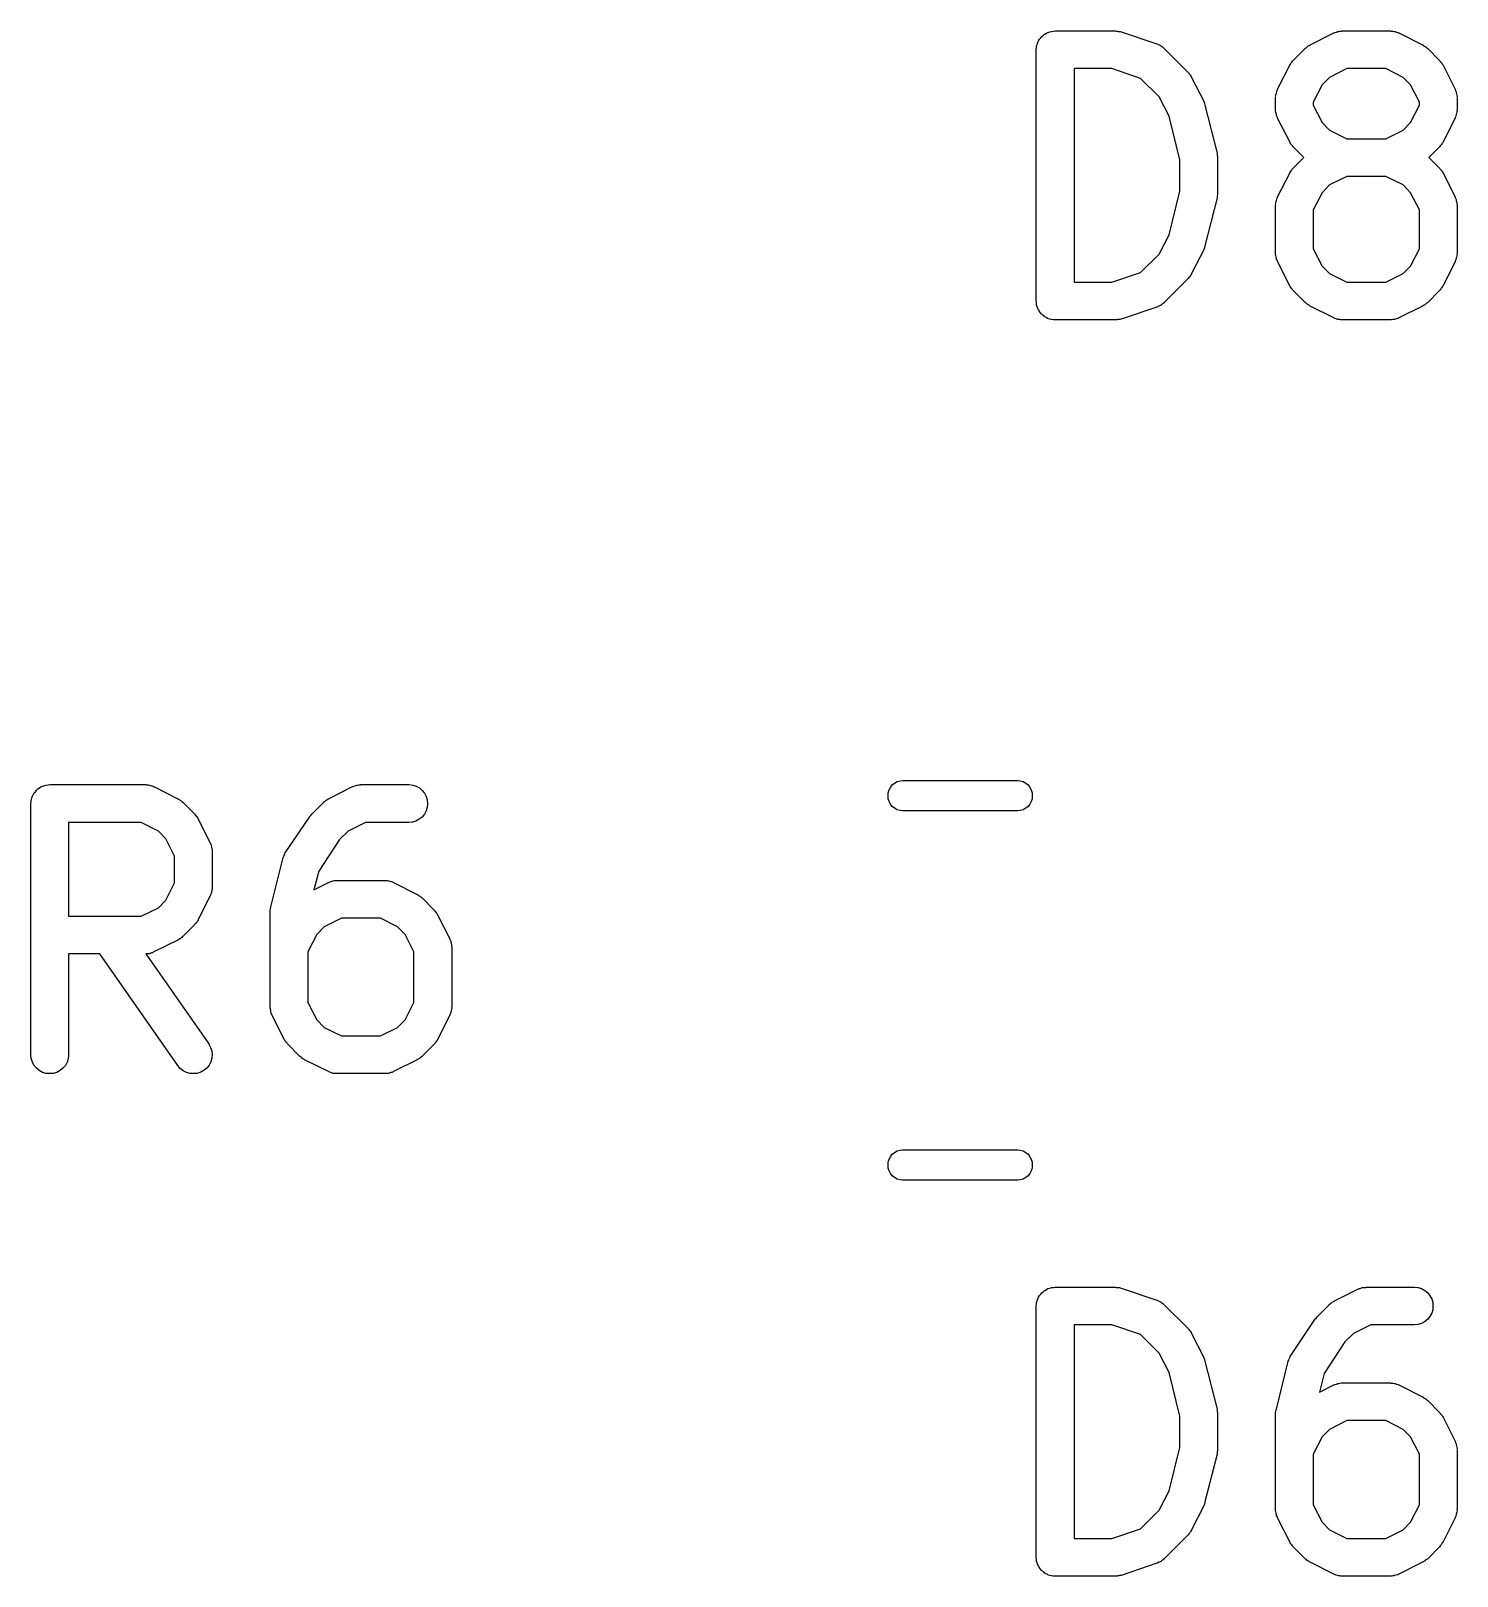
# Model space of a CAD drawing. Extents: x 59.2 to 126.8, y -130.7 to -65.9.
# Drawn here: x 121.09 to 126.77, y -112.28 to -106.13 of the extents above; entities that cross this region are included whole.
import ezdxf

# ---------------------------------------------------------------- set-up
doc = ezdxf.new("R2010")
doc.units = 0
doc.layers.add('BLACK', color=7, linetype='CONTINUOUS')

msp = doc.modelspace()

# ---------------------------------------------------------------- linework, layer by layer
at = {"layer": 'BLACK', "linetype": 'CONTINUOUS'}
for p, q in [((125.121, -106.15), (125.126, -106.146)), ((125.126, -106.146), (125.127, -106.146)), ((125.127, -106.146), (125.133, -106.142)), ((125.127, -106.146), (125.127, -106.146)), ((125.133, -106.142), (125.139, -106.139)), ((125.139, -106.139), (125.14, -106.139)), ((125.14, -106.139), (125.147, -106.137)), ((125.14, -106.139), (125.14, -106.139)), ((125.147, -106.137), (125.153, -106.135)), ((125.153, -106.135), (125.154, -106.135)), ((125.154, -106.135), (125.161, -106.134)), ((125.154, -106.135), (125.154, -106.135)), ((125.161, -106.134), (125.168, -106.133)), ((125.168, -106.133), (125.406, -106.133)), ((125.406, -106.133), (125.407, -106.133)), ((125.407, -106.133), (125.411, -106.134)), ((125.411, -106.134), (125.415, -106.134)), ((125.415, -106.134), (125.418, -106.135)), ((125.418, -106.135), (125.422, -106.135)), ((125.422, -106.135), (125.426, -106.136)), ((125.426, -106.136), (125.43, -106.137)), ((125.43, -106.137), (125.573, -106.185)), ((126.182, -106.189), (126.277, -106.141)), ((126.277, -106.141), (126.278, -106.141)), ((126.278, -106.141), (126.28, -106.14)), ((126.28, -106.14), (126.282, -106.139)), ((126.282, -106.139), (126.287, -106.138)), ((126.287, -106.138), (126.292, -106.136)), ((126.292, -106.136), (126.294, -106.135)), ((126.294, -106.135), (126.296, -106.135)), ((126.296, -106.135), (126.301, -106.134)), ((126.301, -106.134), (126.306, -106.134)), ((126.306, -106.134), (126.309, -106.134)), ((126.309, -106.134), (126.311, -106.133)), ((126.311, -106.133), (126.501, -106.133)), ((126.501, -106.133), (126.502, -106.133)), ((126.502, -106.133), (126.504, -106.134)), ((126.504, -106.134), (126.507, -106.134)), ((126.507, -106.134), (126.512, -106.134)), ((126.512, -106.134), (126.517, -106.135)), ((126.517, -106.135), (126.519, -106.136)), ((126.519, -106.136), (126.521, -106.136)), ((126.521, -106.136), (126.526, -106.138)), ((126.526, -106.138), (126.531, -106.139)), ((126.531, -106.139), (126.533, -106.141)), ((126.533, -106.141), (126.535, -106.141)), ((126.535, -106.141), (126.63, -106.189)), ((125.093, -106.207), (125.094, -106.2)), ((125.093, -106.208), (125.093, -106.207)), ((125.093, -107.208), (125.093, -106.208)), ((125.093, -106.208), (125.093, -106.208)), ((125.093, -106.208), (125.093, -106.208)), ((125.093, -106.208), (125.093, -106.208)), ((125.094, -106.2), (125.094, -106.193)), ((125.094, -106.193), (125.095, -106.193)), ((125.095, -106.193), (125.097, -106.186)), ((125.095, -106.193), (125.095, -106.193)), ((125.097, -106.186), (125.099, -106.179)), ((125.099, -106.179), (125.102, -106.173)), ((125.099, -106.179), (125.099, -106.179)), ((125.099, -106.179), (125.099, -106.179)), ((125.102, -106.173), (125.106, -106.166)), ((125.106, -106.166), (125.111, -106.161)), ((125.106, -106.166), (125.106, -106.166)), ((125.106, -106.166), (125.106, -106.166)), ((125.111, -106.161), (125.115, -106.155)), ((125.115, -106.155), (125.121, -106.15)), ((125.115, -106.155), (125.115, -106.155)), ((125.115, -106.155), (125.115, -106.155)), ((125.573, -106.185), (125.574, -106.185)), ((125.574, -106.185), (125.576, -106.186)), ((125.576, -106.186), (125.578, -106.187)), ((125.578, -106.187), (125.582, -106.189)), ((125.582, -106.189), (125.587, -106.191)), ((125.587, -106.191), (125.589, -106.193)), ((125.589, -106.193), (125.591, -106.194)), ((125.591, -106.194), (125.595, -106.197)), ((125.595, -106.197), (125.599, -106.2)), ((125.599, -106.2), (125.6, -106.202)), ((125.6, -106.202), (125.602, -106.203)), ((125.602, -106.203), (125.697, -106.298)), ((126.115, -106.251), (126.162, -106.203)), ((126.162, -106.203), (126.163, -106.202)), ((126.163, -106.202), (126.167, -106.2)), ((126.167, -106.2), (126.17, -106.197)), ((126.17, -106.197), (126.172, -106.195)), ((126.172, -106.195), (126.175, -106.193)), ((126.175, -106.193), (126.178, -106.191)), ((126.178, -106.191), (126.182, -106.189)), ((126.63, -106.189), (126.631, -106.189)), ((126.631, -106.189), (126.634, -106.192)), ((126.634, -106.192), (126.638, -106.194)), ((126.638, -106.194), (126.641, -106.196)), ((126.641, -106.196), (126.643, -106.197)), ((126.643, -106.197), (126.646, -106.2)), ((126.646, -106.2), (126.65, -106.203)), ((126.65, -106.203), (126.697, -106.251)), ((126.053, -106.365), (126.101, -106.27)), ((126.101, -106.269), (126.104, -106.266)), ((126.101, -106.27), (126.101, -106.269)), ((126.104, -106.266), (126.106, -106.262)), ((126.106, -106.262), (126.108, -106.259)), ((126.108, -106.259), (126.109, -106.257)), ((126.109, -106.257), (126.112, -106.254)), ((126.112, -106.254), (126.115, -106.251)), ((126.697, -106.251), (126.698, -106.251)), ((126.698, -106.251), (126.7, -106.255)), ((126.7, -106.255), (126.703, -106.258)), ((126.703, -106.258), (126.705, -106.26)), ((126.705, -106.26), (126.707, -106.263)), ((126.707, -106.263), (126.709, -106.267)), ((126.709, -106.267), (126.711, -106.27)), ((126.711, -106.27), (126.759, -106.365)), ((125.243, -106.283), (125.243, -107.133)), ((125.394, -106.283), (125.243, -106.283)), ((125.508, -106.322), (125.394, -106.283)), ((125.582, -106.396), (125.508, -106.322)), ((125.697, -106.298), (125.698, -106.299)), ((125.698, -106.299), (125.7, -106.302)), ((125.7, -106.302), (125.703, -106.305)), ((125.703, -106.305), (125.705, -106.308)), ((125.705, -106.308), (125.707, -106.31)), ((125.707, -106.31), (125.709, -106.314)), ((125.709, -106.314), (125.711, -106.318)), ((125.711, -106.318), (125.759, -106.413)), ((126.26, -106.318), (126.23, -106.348)), ((126.328, -106.283), (126.26, -106.318)), ((126.484, -106.283), (126.328, -106.283)), ((126.552, -106.318), (126.484, -106.283)), ((126.582, -106.348), (126.552, -106.318)), ((126.045, -106.393), (126.046, -106.388)), ((126.046, -106.396), (126.045, -106.393)), ((126.046, -106.388), (126.047, -106.383)), ((126.047, -106.383), (126.048, -106.381)), ((126.048, -106.379), (126.05, -106.374)), ((126.048, -106.381), (126.048, -106.379)), ((126.05, -106.374), (126.051, -106.369)), ((126.051, -106.369), (126.052, -106.367)), ((126.052, -106.367), (126.053, -106.365)), ((126.23, -106.348), (126.195, -106.417)), ((126.617, -106.417), (126.582, -106.348)), ((126.759, -106.365), (126.759, -106.366)), ((126.759, -106.366), (126.76, -106.368)), ((126.76, -106.368), (126.761, -106.37)), ((126.761, -106.37), (126.763, -106.375)), ((126.763, -106.375), (126.764, -106.38)), ((126.764, -106.38), (126.765, -106.382)), ((126.765, -106.382), (126.765, -106.384)), ((126.765, -106.384), (126.766, -106.389)), ((126.766, -106.389), (126.767, -106.394)), ((126.767, -106.394), (126.766, -106.397)), ((125.621, -106.473), (125.582, -106.396)), ((125.759, -106.413), (125.759, -106.414)), ((125.759, -106.414), (125.759, -106.414)), ((125.759, -106.414), (125.76, -106.414)), ((125.76, -106.414), (125.762, -106.421)), ((125.762, -106.421), (125.764, -106.428)), ((125.764, -106.428), (125.764, -106.428)), ((125.764, -106.428), (125.764, -106.428)), ((125.764, -106.428), (125.812, -106.619)), ((126.045, -106.398), (126.046, -106.396)), ((126.045, -106.399), (126.045, -106.398)), ((126.045, -106.446), (126.045, -106.399)), ((126.045, -106.449), (126.045, -106.446)), ((126.045, -106.451), (126.045, -106.449)), ((126.046, -106.456), (126.045, -106.451)), ((126.047, -106.461), (126.046, -106.456)), ((126.195, -106.417), (126.195, -106.429)), ((126.195, -106.429), (126.23, -106.497)), ((126.582, -106.497), (126.617, -106.429)), ((126.617, -106.429), (126.617, -106.417)), ((126.766, -106.397), (126.767, -106.399)), ((126.767, -106.448), (126.766, -106.45)), ((126.766, -106.45), (126.767, -106.452)), ((126.767, -106.452), (126.766, -106.457)), ((126.767, -106.399), (126.767, -106.446)), ((126.767, -106.446), (126.767, -106.448)), ((125.664, -106.646), (125.621, -106.473)), ((126.047, -106.463), (126.047, -106.461)), ((126.048, -106.465), (126.047, -106.463)), ((126.049, -106.47), (126.048, -106.465)), ((126.051, -106.475), (126.049, -106.47)), ((126.052, -106.477), (126.051, -106.475)), ((126.053, -106.479), (126.052, -106.477)), ((126.053, -106.48), (126.053, -106.479)), ((126.101, -106.575), (126.053, -106.48)), ((126.23, -106.497), (126.26, -106.528)), ((126.552, -106.528), (126.582, -106.497)), ((126.759, -106.48), (126.711, -106.575)), ((126.76, -106.478), (126.759, -106.48)), ((126.761, -106.476), (126.76, -106.478)), ((126.762, -106.471), (126.761, -106.476)), ((126.764, -106.466), (126.762, -106.471)), ((126.765, -106.462), (126.764, -106.464)), ((126.764, -106.464), (126.764, -106.466)), ((126.766, -106.457), (126.765, -106.462)), ((126.103, -106.579), (126.101, -106.575)), ((126.105, -106.583), (126.103, -106.579)), ((126.26, -106.528), (126.328, -106.562)), ((126.328, -106.562), (126.484, -106.562)), ((126.484, -106.562), (126.552, -106.528)), ((126.711, -106.576), (126.708, -106.58)), ((126.711, -106.575), (126.711, -106.576)), ((125.812, -106.619), (125.812, -106.62)), ((125.812, -106.62), (125.813, -106.621)), ((125.813, -106.621), (125.813, -106.622)), ((125.813, -106.622), (125.813, -106.628)), ((125.813, -106.628), (125.814, -106.634)), ((125.814, -106.634), (125.814, -106.636)), ((125.814, -106.636), (125.814, -106.637)), ((125.814, -106.637), (125.814, -106.78)), ((126.107, -106.585), (126.105, -106.583)), ((126.109, -106.588), (126.107, -106.585)), ((126.112, -106.591), (126.109, -106.588)), ((126.114, -106.594), (126.112, -106.591)), ((126.115, -106.595), (126.114, -106.594)), ((126.157, -106.637), (126.115, -106.595)), ((126.115, -106.679), (126.157, -106.637)), ((126.697, -106.595), (126.655, -106.637)), ((126.655, -106.637), (126.697, -106.679)), ((126.7, -106.591), (126.697, -106.595)), ((126.703, -106.588), (126.7, -106.591)), ((126.704, -106.586), (126.703, -106.588)), ((126.706, -106.583), (126.704, -106.586)), ((126.708, -106.58), (126.706, -106.583)), ((125.664, -106.771), (125.664, -106.646)), ((126.053, -106.794), (126.101, -106.699)), ((126.101, -106.698), (126.104, -106.694)), ((126.101, -106.699), (126.101, -106.698)), ((126.104, -106.694), (126.106, -106.69)), ((126.106, -106.69), (126.108, -106.688)), ((126.108, -106.688), (126.109, -106.685)), ((126.109, -106.685), (126.112, -106.682)), ((126.112, -106.682), (126.115, -106.679)), ((126.697, -106.679), (126.698, -106.68)), ((126.698, -106.68), (126.7, -106.683)), ((126.7, -106.683), (126.703, -106.686)), ((126.703, -106.686), (126.705, -106.689)), ((126.705, -106.689), (126.707, -106.691)), ((126.707, -106.691), (126.709, -106.695)), ((126.709, -106.695), (126.711, -106.699)), ((126.711, -106.699), (126.759, -106.794)), ((126.26, -106.746), (126.23, -106.777)), ((126.328, -106.712), (126.26, -106.746)), ((126.484, -106.712), (126.328, -106.712)), ((126.552, -106.746), (126.484, -106.712)), ((126.582, -106.777), (126.552, -106.746)), ((125.621, -106.944), (125.664, -106.771)), ((125.812, -106.798), (125.764, -106.988)), ((125.813, -106.795), (125.812, -106.797)), ((125.812, -106.797), (125.812, -106.798)), ((125.814, -106.784), (125.813, -106.789)), ((125.813, -106.789), (125.813, -106.795)), ((125.814, -106.78), (125.814, -106.781)), ((125.814, -106.781), (125.814, -106.782)), ((125.814, -106.782), (125.814, -106.784)), ((126.045, -106.822), (126.046, -106.817)), ((126.046, -106.824), (126.045, -106.822)), ((126.045, -106.826), (126.046, -106.824)), ((126.046, -106.817), (126.047, -106.812)), ((126.047, -106.812), (126.048, -106.81)), ((126.048, -106.808), (126.05, -106.803)), ((126.048, -106.81), (126.048, -106.808)), ((126.05, -106.803), (126.051, -106.798)), ((126.051, -106.798), (126.052, -106.796)), ((126.052, -106.796), (126.053, -106.794)), ((126.23, -106.777), (126.195, -106.845)), ((126.617, -106.845), (126.582, -106.777)), ((126.759, -106.794), (126.759, -106.795)), ((126.759, -106.795), (126.76, -106.797)), ((126.76, -106.797), (126.761, -106.799)), ((126.761, -106.799), (126.763, -106.804)), ((126.763, -106.804), (126.764, -106.809)), ((126.764, -106.809), (126.765, -106.811)), ((126.765, -106.811), (126.765, -106.813)), ((126.765, -106.813), (126.766, -106.818)), ((126.766, -106.818), (126.767, -106.823)), ((126.767, -106.823), (126.766, -106.825)), ((126.766, -106.825), (126.767, -106.827)), ((126.045, -106.827), (126.045, -106.826)), ((126.045, -107.018), (126.045, -106.827)), ((126.195, -106.845), (126.195, -107)), ((126.617, -107), (126.617, -106.845)), ((126.767, -106.827), (126.767, -107.018)), ((125.582, -107.021), (125.621, -106.944)), ((125.759, -107.004), (125.711, -107.099)), ((125.762, -106.997), (125.759, -107.003)), ((125.759, -107.003), (125.759, -107.004)), ((125.759, -107.004), (125.759, -107.004)), ((125.764, -106.99), (125.762, -106.997)), ((125.764, -106.988), (125.764, -106.989)), ((125.764, -106.989), (125.764, -106.99)), ((125.764, -106.99), (125.764, -106.99)), ((126.195, -107), (126.23, -107.069)), ((126.582, -107.069), (126.617, -107)), ((125.508, -107.095), (125.582, -107.021)), ((126.045, -107.02), (126.045, -107.018)), ((126.045, -107.022), (126.045, -107.02)), ((126.046, -107.027), (126.045, -107.022)), ((126.047, -107.032), (126.046, -107.027)), ((126.047, -107.035), (126.047, -107.032)), ((126.048, -107.037), (126.047, -107.035)), ((126.049, -107.042), (126.048, -107.037)), ((126.051, -107.046), (126.049, -107.042)), ((126.052, -107.048), (126.051, -107.046)), ((126.053, -107.051), (126.052, -107.048)), ((126.101, -107.147), (126.053, -107.051)), ((126.053, -107.051), (126.053, -107.051)), ((126.23, -107.069), (126.26, -107.099)), ((126.552, -107.099), (126.582, -107.069)), ((126.759, -107.051), (126.711, -107.147)), ((126.76, -107.049), (126.759, -107.051)), ((126.761, -107.047), (126.76, -107.049)), ((126.762, -107.043), (126.761, -107.047)), ((126.764, -107.038), (126.762, -107.043)), ((126.765, -107.033), (126.764, -107.036)), ((126.764, -107.036), (126.764, -107.038)), ((126.766, -107.028), (126.765, -107.033)), ((126.767, -107.019), (126.766, -107.021)), ((126.766, -107.021), (126.767, -107.023)), ((126.767, -107.023), (126.766, -107.028)), ((126.767, -107.018), (126.767, -107.019)), ((125.243, -107.133), (125.394, -107.133)), ((125.394, -107.133), (125.508, -107.095)), ((125.697, -107.119), (125.602, -107.214)), ((125.7, -107.115), (125.697, -107.119)), ((125.703, -107.112), (125.7, -107.115)), ((125.704, -107.11), (125.703, -107.112)), ((125.706, -107.107), (125.704, -107.11)), ((125.708, -107.104), (125.706, -107.107)), ((125.711, -107.1), (125.708, -107.104)), ((125.711, -107.099), (125.711, -107.1)), ((126.26, -107.099), (126.328, -107.133)), ((126.328, -107.133), (126.484, -107.133)), ((126.484, -107.133), (126.552, -107.099)), ((126.103, -107.15), (126.101, -107.147)), ((126.105, -107.154), (126.103, -107.15)), ((126.107, -107.156), (126.105, -107.154)), ((126.109, -107.159), (126.107, -107.156)), ((126.112, -107.162), (126.109, -107.159)), ((126.114, -107.165), (126.112, -107.162)), ((126.115, -107.166), (126.114, -107.165)), ((126.162, -107.214), (126.115, -107.166)), ((126.697, -107.166), (126.65, -107.214)), ((126.7, -107.163), (126.697, -107.166)), ((126.703, -107.16), (126.7, -107.163)), ((126.704, -107.157), (126.703, -107.16)), ((126.706, -107.155), (126.704, -107.157)), ((126.708, -107.151), (126.706, -107.155)), ((126.711, -107.148), (126.708, -107.151)), ((126.711, -107.147), (126.711, -107.148)), ((125.094, -107.215), (125.093, -107.208)), ((125.094, -107.222), (125.094, -107.215)), ((125.094, -107.223), (125.094, -107.222)), ((125.096, -107.23), (125.094, -107.223)), ((125.094, -107.223), (125.094, -107.223)), ((125.098, -107.236), (125.096, -107.23)), ((125.098, -107.237), (125.098, -107.236)), ((125.099, -107.237), (125.098, -107.237)), ((125.102, -107.243), (125.099, -107.237)), ((125.105, -107.249), (125.102, -107.243)), ((125.105, -107.25), (125.105, -107.249)), ((125.11, -107.255), (125.105, -107.25)), ((125.105, -107.25), (125.105, -107.25)), ((125.114, -107.261), (125.11, -107.255)), ((125.573, -107.232), (125.43, -107.28)), ((125.575, -107.231), (125.573, -107.232)), ((125.577, -107.23), (125.575, -107.231)), ((125.581, -107.228), (125.577, -107.23)), ((125.586, -107.226), (125.581, -107.228)), ((125.588, -107.225), (125.586, -107.226)), ((125.59, -107.224), (125.588, -107.225)), ((125.594, -107.22), (125.59, -107.224)), ((125.598, -107.218), (125.594, -107.22)), ((125.599, -107.216), (125.598, -107.218)), ((125.601, -107.215), (125.599, -107.216)), ((125.602, -107.214), (125.601, -107.215)), ((126.166, -107.216), (126.162, -107.214)), ((126.169, -107.219), (126.166, -107.216)), ((126.171, -107.221), (126.169, -107.219)), ((126.174, -107.223), (126.171, -107.221)), ((126.178, -107.225), (126.174, -107.223)), ((126.181, -107.227), (126.178, -107.225)), ((126.182, -107.228), (126.181, -107.227)), ((126.277, -107.275), (126.182, -107.228)), ((126.63, -107.228), (126.535, -107.275)), ((126.634, -107.226), (126.63, -107.228)), ((126.637, -107.224), (126.634, -107.226)), ((126.64, -107.222), (126.637, -107.224)), ((126.642, -107.22), (126.64, -107.222)), ((126.645, -107.217), (126.642, -107.22)), ((126.649, -107.215), (126.645, -107.217)), ((126.65, -107.214), (126.649, -107.215)), ((125.115, -107.261), (125.114, -107.261)), ((125.12, -107.266), (125.115, -107.261)), ((125.115, -107.261), (125.115, -107.261)), ((125.126, -107.27), (125.12, -107.266)), ((125.126, -107.271), (125.126, -107.27)), ((125.126, -107.27), (125.126, -107.27)), ((125.132, -107.274), (125.126, -107.271)), ((125.138, -107.277), (125.132, -107.274)), ((125.139, -107.277), (125.138, -107.277)), ((125.139, -107.278), (125.139, -107.277)), ((125.146, -107.28), (125.139, -107.278)), ((125.152, -107.282), (125.146, -107.28)), ((125.153, -107.282), (125.152, -107.282)), ((125.16, -107.283), (125.153, -107.282)), ((125.153, -107.282), (125.153, -107.282)), ((125.167, -107.283), (125.16, -107.283)), ((125.168, -107.283), (125.167, -107.283)), ((125.167, -107.283), (125.167, -107.283)), ((125.167, -107.283), (125.167, -107.283)), ((125.167, -107.283), (125.167, -107.283)), ((125.406, -107.283), (125.168, -107.283)), ((125.41, -107.283), (125.406, -107.283)), ((125.414, -107.283), (125.41, -107.283)), ((125.417, -107.282), (125.414, -107.283)), ((125.421, -107.282), (125.417, -107.282)), ((125.425, -107.281), (125.421, -107.282)), ((125.429, -107.28), (125.425, -107.281)), ((125.43, -107.28), (125.429, -107.28)), ((126.279, -107.276), (126.277, -107.275)), ((126.281, -107.277), (126.279, -107.276)), ((126.286, -107.279), (126.281, -107.277)), ((126.291, -107.281), (126.286, -107.279)), ((126.293, -107.281), (126.291, -107.281)), ((126.295, -107.282), (126.293, -107.281)), ((126.3, -107.282), (126.295, -107.282)), ((126.305, -107.283), (126.3, -107.282)), ((126.308, -107.283), (126.305, -107.283)), ((126.31, -107.283), (126.308, -107.283)), ((126.311, -107.283), (126.31, -107.283)), ((126.501, -107.283), (126.311, -107.283)), ((126.503, -107.283), (126.501, -107.283)), ((126.506, -107.283), (126.503, -107.283)), ((126.511, -107.282), (126.506, -107.283)), ((126.516, -107.282), (126.511, -107.282)), ((126.518, -107.281), (126.516, -107.282)), ((126.52, -107.281), (126.518, -107.281)), ((126.525, -107.279), (126.52, -107.281)), ((126.53, -107.278), (126.525, -107.279)), ((126.532, -107.277), (126.53, -107.278)), ((126.534, -107.276), (126.532, -107.277)), ((126.535, -107.275), (126.534, -107.276)), ((121.106, -109.166), (121.111, -109.161)), ((121.111, -109.161), (121.115, -109.155)), ((121.115, -109.155), (121.121, -109.15)), ((121.115, -109.155), (121.115, -109.155)), ((121.115, -109.155), (121.115, -109.155)), ((121.121, -109.15), (121.126, -109.146)), ((121.126, -109.146), (121.127, -109.146)), ((121.127, -109.146), (121.133, -109.142)), ((121.127, -109.146), (121.127, -109.146)), ((121.133, -109.142), (121.139, -109.139)), ((121.139, -109.139), (121.14, -109.139)), ((121.14, -109.139), (121.147, -109.137)), ((121.14, -109.139), (121.14, -109.139)), ((121.147, -109.137), (121.153, -109.135)), ((121.153, -109.135), (121.154, -109.135)), ((121.154, -109.135), (121.161, -109.134)), ((121.154, -109.135), (121.154, -109.135)), ((121.161, -109.134), (121.168, -109.133)), ((121.168, -109.133), (121.549, -109.133)), ((121.549, -109.133), (121.55, -109.133)), ((121.55, -109.133), (121.552, -109.134)), ((121.552, -109.134), (121.554, -109.134)), ((121.554, -109.134), (121.559, -109.134)), ((121.559, -109.134), (121.564, -109.135)), ((121.564, -109.135), (121.567, -109.136)), ((121.567, -109.136), (121.569, -109.136)), ((121.569, -109.136), (121.574, -109.138)), ((121.574, -109.138), (121.578, -109.139)), ((121.578, -109.139), (121.58, -109.141)), ((121.58, -109.141), (121.582, -109.141)), ((121.582, -109.141), (121.678, -109.189)), ((122.277, -109.189), (122.372, -109.141)), ((122.372, -109.141), (122.373, -109.141)), ((122.373, -109.141), (122.375, -109.14)), ((122.375, -109.14), (122.377, -109.139)), ((122.377, -109.139), (122.382, -109.138)), ((122.382, -109.138), (122.387, -109.136)), ((122.387, -109.136), (122.389, -109.135)), ((122.389, -109.135), (122.391, -109.135)), ((122.391, -109.135), (122.397, -109.134)), ((122.397, -109.134), (122.402, -109.134)), ((122.402, -109.134), (122.404, -109.134)), ((122.404, -109.134), (122.406, -109.133)), ((122.406, -109.133), (122.596, -109.133)), ((122.596, -109.133), (122.598, -109.133)), ((122.598, -109.133), (122.612, -109.135)), ((122.612, -109.135), (122.626, -109.139)), ((122.626, -109.139), (122.639, -109.146)), ((122.639, -109.146), (122.65, -109.156)), ((122.65, -109.156), (122.659, -109.167)), ((124.504, -109.165), (124.507, -109.154)), ((124.507, -109.154), (124.513, -109.144)), ((124.513, -109.144), (124.52, -109.134)), ((124.52, -109.134), (124.529, -109.127)), ((124.529, -109.127), (124.54, -109.121)), ((124.54, -109.121), (124.551, -109.118)), ((124.551, -109.118), (124.56, -109.117)), ((124.56, -109.117), (125.02, -109.117)), ((125.02, -109.117), (125.029, -109.118)), ((125.029, -109.118), (125.04, -109.121)), ((125.04, -109.121), (125.051, -109.127)), ((125.051, -109.127), (125.06, -109.134)), ((125.06, -109.134), (125.067, -109.144)), ((125.067, -109.144), (125.073, -109.154)), ((125.073, -109.154), (125.076, -109.165)), ((121.093, -109.207), (121.094, -109.2)), ((121.093, -109.208), (121.093, -109.207)), ((121.093, -110.208), (121.093, -109.208)), ((121.093, -109.208), (121.093, -109.208)), ((121.093, -109.208), (121.093, -109.208)), ((121.093, -109.208), (121.093, -109.208)), ((121.094, -109.2), (121.094, -109.193)), ((121.094, -109.193), (121.095, -109.193)), ((121.095, -109.193), (121.097, -109.186)), ((121.095, -109.193), (121.095, -109.193)), ((121.097, -109.186), (121.099, -109.179)), ((121.099, -109.179), (121.102, -109.173)), ((121.099, -109.179), (121.099, -109.179)), ((121.099, -109.179), (121.099, -109.179)), ((121.102, -109.173), (121.106, -109.166)), ((121.106, -109.166), (121.106, -109.166)), ((121.106, -109.166), (121.106, -109.166)), ((121.678, -109.189), (121.679, -109.189)), ((121.679, -109.189), (121.682, -109.192)), ((121.682, -109.192), (121.686, -109.194)), ((121.686, -109.194), (121.688, -109.196)), ((121.688, -109.196), (121.691, -109.197)), ((121.691, -109.197), (121.694, -109.2)), ((121.694, -109.2), (121.697, -109.203)), ((121.697, -109.203), (121.745, -109.251)), ((122.21, -109.251), (122.258, -109.203)), ((122.258, -109.202), (122.262, -109.2)), ((122.258, -109.203), (122.258, -109.202)), ((122.262, -109.2), (122.265, -109.197)), ((122.265, -109.197), (122.267, -109.195)), ((122.267, -109.195), (122.27, -109.193)), ((122.27, -109.193), (122.274, -109.191)), ((122.274, -109.191), (122.277, -109.189)), ((122.659, -109.167), (122.666, -109.18)), ((122.666, -109.18), (122.67, -109.194)), ((122.67, -109.223), (122.666, -109.237)), ((122.67, -109.194), (122.671, -109.209)), ((122.671, -109.209), (122.67, -109.223)), ((124.503, -109.177), (124.504, -109.165)), ((124.504, -109.189), (124.503, -109.177)), ((124.507, -109.2), (124.504, -109.189)), ((124.513, -109.21), (124.507, -109.2)), ((124.52, -109.22), (124.513, -109.21)), ((124.529, -109.227), (124.52, -109.22)), ((125.06, -109.22), (125.051, -109.227)), ((125.067, -109.21), (125.06, -109.22)), ((125.073, -109.2), (125.067, -109.21)), ((125.076, -109.189), (125.073, -109.2)), ((125.076, -109.165), (125.077, -109.177)), ((125.077, -109.177), (125.076, -109.189)), ((121.243, -109.283), (121.243, -109.657)), ((121.531, -109.283), (121.243, -109.283)), ((121.6, -109.318), (121.531, -109.283)), ((121.745, -109.251), (121.745, -109.251)), ((121.745, -109.251), (121.748, -109.255)), ((121.748, -109.255), (121.751, -109.258)), ((121.751, -109.258), (121.753, -109.26)), ((121.753, -109.26), (121.755, -109.263)), ((121.755, -109.263), (121.757, -109.267)), ((121.757, -109.267), (121.759, -109.27)), ((121.759, -109.27), (121.806, -109.365)), ((122.105, -109.405), (122.201, -109.262)), ((122.201, -109.261), (122.206, -109.256)), ((122.201, -109.262), (122.201, -109.261)), ((122.201, -109.262), (122.201, -109.262)), ((122.201, -109.262), (122.201, -109.262)), ((122.201, -109.262), (122.201, -109.262)), ((122.206, -109.256), (122.21, -109.251)), ((122.424, -109.283), (122.355, -109.318)), ((122.596, -109.283), (122.424, -109.283)), ((122.611, -109.282), (122.596, -109.283)), ((122.625, -109.278), (122.611, -109.282)), ((122.638, -109.271), (122.625, -109.278)), ((122.649, -109.262), (122.638, -109.271)), ((122.659, -109.25), (122.649, -109.262)), ((122.666, -109.237), (122.659, -109.25)), ((124.54, -109.233), (124.529, -109.227)), ((124.551, -109.236), (124.54, -109.233)), ((124.56, -109.237), (124.551, -109.236)), ((125.02, -109.237), (124.56, -109.237)), ((125.029, -109.236), (125.02, -109.237)), ((125.04, -109.233), (125.029, -109.236)), ((125.051, -109.227), (125.04, -109.233)), ((121.63, -109.348), (121.6, -109.318)), ((122.355, -109.318), (122.321, -109.351)), ((121.664, -109.417), (121.63, -109.348)), ((121.806, -109.365), (121.807, -109.366)), ((121.807, -109.366), (121.808, -109.368)), ((121.808, -109.368), (121.809, -109.37)), ((121.809, -109.37), (121.81, -109.375)), ((121.81, -109.375), (121.812, -109.38)), ((121.812, -109.38), (121.812, -109.382)), ((121.812, -109.382), (121.813, -109.384)), ((121.813, -109.384), (121.813, -109.389)), ((121.813, -109.389), (121.814, -109.394)), ((121.814, -109.394), (121.814, -109.397)), ((121.814, -109.397), (121.814, -109.399)), ((121.814, -109.399), (121.814, -109.542)), ((122.103, -109.409), (122.105, -109.405)), ((122.321, -109.351), (122.238, -109.477)), ((121.664, -109.524), (121.664, -109.417)), ((122.048, -109.619), (122.095, -109.428)), ((122.095, -109.427), (122.097, -109.423)), ((122.095, -109.428), (122.095, -109.427)), ((122.097, -109.423), (122.099, -109.418)), ((122.099, -109.418), (122.1, -109.416)), ((122.1, -109.416), (122.101, -109.414)), ((122.101, -109.414), (122.103, -109.409)), ((121.63, -109.593), (121.664, -109.524)), ((122.238, -109.477), (122.219, -109.551)), ((122.219, -109.551), (122.277, -109.522)), ((122.277, -109.522), (122.278, -109.522)), ((122.278, -109.522), (122.28, -109.521)), ((122.28, -109.521), (122.282, -109.52)), ((122.282, -109.52), (122.287, -109.519)), ((122.287, -109.519), (122.292, -109.517)), ((122.292, -109.517), (122.294, -109.516)), ((122.294, -109.516), (122.296, -109.516)), ((122.296, -109.516), (122.301, -109.515)), ((122.301, -109.515), (122.306, -109.514)), ((122.306, -109.514), (122.309, -109.515)), ((122.309, -109.515), (122.311, -109.514)), ((122.311, -109.514), (122.501, -109.514)), ((122.501, -109.514), (122.502, -109.514)), ((122.502, -109.514), (122.504, -109.515)), ((122.504, -109.515), (122.507, -109.515)), ((122.507, -109.515), (122.512, -109.515)), ((122.512, -109.515), (122.517, -109.516)), ((122.517, -109.516), (122.519, -109.517)), ((122.519, -109.517), (122.521, -109.517)), ((122.521, -109.517), (122.526, -109.519)), ((122.526, -109.519), (122.531, -109.52)), ((122.531, -109.52), (122.533, -109.521)), ((122.533, -109.521), (122.535, -109.522)), ((122.535, -109.522), (122.63, -109.57)), ((121.6, -109.623), (121.63, -109.593)), ((121.806, -109.575), (121.759, -109.67)), ((121.807, -109.573), (121.806, -109.575)), ((121.808, -109.571), (121.807, -109.573)), ((121.81, -109.566), (121.808, -109.571)), ((121.812, -109.562), (121.81, -109.566)), ((121.813, -109.557), (121.812, -109.559)), ((121.812, -109.559), (121.812, -109.562)), ((121.814, -109.547), (121.813, -109.552)), ((121.813, -109.552), (121.813, -109.557)), ((121.814, -109.542), (121.814, -109.543)), ((121.814, -109.543), (121.814, -109.545)), ((121.814, -109.545), (121.814, -109.547)), ((122.63, -109.57), (122.631, -109.57)), ((122.631, -109.57), (122.634, -109.573)), ((122.634, -109.573), (122.638, -109.575)), ((122.638, -109.575), (122.641, -109.577)), ((122.641, -109.577), (122.643, -109.578)), ((122.643, -109.578), (122.646, -109.581)), ((122.646, -109.581), (122.65, -109.584)), ((122.65, -109.584), (122.697, -109.632)), ((121.531, -109.657), (121.6, -109.623)), ((122.045, -109.633), (122.046, -109.627)), ((122.045, -109.635), (122.045, -109.633)), ((122.045, -109.636), (122.045, -109.635)), ((122.045, -109.637), (122.045, -109.636)), ((122.045, -110.018), (122.045, -109.637)), ((122.046, -109.627), (122.047, -109.621)), ((122.047, -109.62), (122.048, -109.619)), ((122.047, -109.621), (122.047, -109.62)), ((122.697, -109.632), (122.698, -109.632)), ((122.698, -109.632), (122.7, -109.636)), ((122.7, -109.636), (122.703, -109.639)), ((122.703, -109.639), (122.705, -109.641)), ((122.705, -109.641), (122.707, -109.644)), ((122.707, -109.644), (122.709, -109.647)), ((122.709, -109.647), (122.711, -109.651)), ((122.711, -109.651), (122.759, -109.746)), ((121.243, -109.657), (121.531, -109.657)), ((121.745, -109.69), (121.697, -109.738)), ((121.747, -109.687), (121.745, -109.69)), ((121.75, -109.684), (121.747, -109.687)), ((121.752, -109.681), (121.75, -109.684)), ((121.754, -109.679), (121.752, -109.681)), ((121.756, -109.675), (121.754, -109.679)), ((121.758, -109.671), (121.756, -109.675)), ((121.759, -109.67), (121.758, -109.671)), ((122.26, -109.699), (122.23, -109.729)), ((122.328, -109.664), (122.26, -109.699)), ((122.484, -109.664), (122.328, -109.664)), ((122.552, -109.699), (122.484, -109.664)), ((122.582, -109.729), (122.552, -109.699)), ((121.678, -109.752), (121.582, -109.799)), ((121.681, -109.749), (121.678, -109.752)), ((121.685, -109.747), (121.681, -109.749)), ((121.687, -109.746), (121.685, -109.747)), ((121.69, -109.744), (121.687, -109.746)), ((121.693, -109.741), (121.69, -109.744)), ((121.696, -109.738), (121.693, -109.741)), ((121.697, -109.738), (121.696, -109.738)), ((122.23, -109.729), (122.195, -109.798)), ((122.617, -109.798), (122.582, -109.729)), ((122.759, -109.746), (122.759, -109.747)), ((122.759, -109.747), (122.76, -109.749)), ((122.76, -109.749), (122.761, -109.751)), ((122.761, -109.751), (122.763, -109.756)), ((122.763, -109.756), (122.764, -109.761)), ((122.764, -109.761), (122.765, -109.763)), ((122.765, -109.763), (122.765, -109.765)), ((122.765, -109.765), (122.766, -109.77)), ((122.766, -109.77), (122.767, -109.775)), ((122.767, -109.775), (122.766, -109.778)), ((121.367, -109.807), (121.243, -109.807)), ((121.243, -109.807), (121.243, -110.208)), ((121.678, -110.251), (121.367, -109.807)), ((121.551, -109.807), (121.55, -109.807)), ((121.55, -109.807), (121.801, -110.165)), ((121.553, -109.807), (121.551, -109.807)), ((121.558, -109.806), (121.553, -109.807)), ((121.563, -109.806), (121.558, -109.806)), ((121.566, -109.805), (121.563, -109.806)), ((121.568, -109.805), (121.566, -109.805)), ((121.573, -109.803), (121.568, -109.805)), ((121.577, -109.802), (121.573, -109.803)), ((121.579, -109.8), (121.577, -109.802)), ((121.581, -109.8), (121.579, -109.8)), ((121.582, -109.799), (121.581, -109.8)), ((122.195, -109.798), (122.195, -110)), ((122.617, -110), (122.617, -109.798)), ((122.766, -109.778), (122.767, -109.78)), ((122.767, -109.78), (122.767, -110.018)), ((122.045, -110.02), (122.045, -110.018)), ((122.045, -110.022), (122.045, -110.02)), ((122.046, -110.027), (122.045, -110.022)), ((122.195, -110), (122.23, -110.069)), ((122.582, -110.069), (122.617, -110)), ((122.767, -110.019), (122.766, -110.021)), ((122.766, -110.021), (122.767, -110.023)), ((122.767, -110.023), (122.766, -110.028)), ((122.767, -110.018), (122.767, -110.019)), ((122.047, -110.032), (122.046, -110.027)), ((122.047, -110.035), (122.047, -110.032)), ((122.048, -110.037), (122.047, -110.035)), ((122.049, -110.042), (122.048, -110.037)), ((122.051, -110.046), (122.049, -110.042)), ((122.052, -110.048), (122.051, -110.046)), ((122.053, -110.051), (122.052, -110.048)), ((122.101, -110.147), (122.053, -110.051)), ((122.053, -110.051), (122.053, -110.051)), ((122.23, -110.069), (122.26, -110.099)), ((122.552, -110.099), (122.582, -110.069)), ((122.759, -110.051), (122.711, -110.147)), ((122.76, -110.049), (122.759, -110.051)), ((122.761, -110.047), (122.76, -110.049)), ((122.762, -110.043), (122.761, -110.047)), ((122.764, -110.038), (122.762, -110.043)), ((122.765, -110.033), (122.764, -110.036)), ((122.764, -110.036), (122.764, -110.038)), ((122.766, -110.028), (122.765, -110.033)), ((122.26, -110.099), (122.328, -110.133)), ((122.328, -110.133), (122.484, -110.133)), ((122.484, -110.133), (122.552, -110.099)), ((121.094, -110.223), (121.093, -110.208)), ((121.243, -110.208), (121.243, -110.209)), ((121.801, -110.165), (121.801, -110.166)), ((121.801, -110.166), (121.808, -110.179)), ((121.808, -110.179), (121.813, -110.193)), ((121.813, -110.193), (121.814, -110.208)), ((121.814, -110.208), (121.813, -110.222)), ((122.103, -110.15), (122.101, -110.147)), ((122.105, -110.154), (122.103, -110.15)), ((122.107, -110.156), (122.105, -110.154)), ((122.109, -110.159), (122.107, -110.156)), ((122.112, -110.162), (122.109, -110.159)), ((122.114, -110.165), (122.112, -110.162)), ((122.115, -110.166), (122.114, -110.165)), ((122.162, -110.214), (122.115, -110.166)), ((122.697, -110.166), (122.65, -110.214)), ((122.7, -110.163), (122.697, -110.166)), ((122.703, -110.16), (122.7, -110.163)), ((122.704, -110.157), (122.703, -110.16)), ((122.706, -110.155), (122.704, -110.157)), ((122.708, -110.151), (122.706, -110.155)), ((122.711, -110.148), (122.708, -110.151)), ((122.711, -110.147), (122.711, -110.148)), ((121.099, -110.237), (121.094, -110.223)), ((121.105, -110.25), (121.099, -110.237)), ((121.115, -110.261), (121.105, -110.25)), ((121.126, -110.271), (121.115, -110.261)), ((121.22, -110.262), (121.209, -110.271)), ((121.23, -110.251), (121.22, -110.262)), ((121.237, -110.238), (121.23, -110.251)), ((121.241, -110.224), (121.237, -110.238)), ((121.243, -110.209), (121.241, -110.224)), ((121.687, -110.263), (121.678, -110.251)), ((121.699, -110.272), (121.687, -110.263)), ((121.793, -110.261), (121.782, -110.27)), ((121.802, -110.249), (121.793, -110.261)), ((121.809, -110.236), (121.802, -110.249)), ((121.813, -110.222), (121.809, -110.236)), ((122.166, -110.216), (122.162, -110.214)), ((122.169, -110.219), (122.166, -110.216)), ((122.171, -110.221), (122.169, -110.219)), ((122.174, -110.223), (122.171, -110.221)), ((122.178, -110.225), (122.174, -110.223)), ((122.181, -110.227), (122.178, -110.225)), ((122.182, -110.228), (122.181, -110.227)), ((122.277, -110.275), (122.182, -110.228)), ((122.63, -110.228), (122.535, -110.275)), ((122.634, -110.226), (122.63, -110.228)), ((122.637, -110.224), (122.634, -110.226)), ((122.64, -110.222), (122.637, -110.224)), ((122.642, -110.22), (122.64, -110.222)), ((122.645, -110.217), (122.642, -110.22)), ((122.649, -110.215), (122.645, -110.217)), ((122.65, -110.214), (122.649, -110.215)), ((121.139, -110.278), (121.126, -110.271)), ((121.153, -110.282), (121.139, -110.278)), ((121.167, -110.283), (121.153, -110.282)), ((121.182, -110.282), (121.167, -110.283)), ((121.196, -110.278), (121.182, -110.282)), ((121.209, -110.271), (121.196, -110.278)), ((121.712, -110.278), (121.699, -110.272)), ((121.726, -110.282), (121.712, -110.278)), ((121.741, -110.283), (121.726, -110.282)), ((121.755, -110.282), (121.741, -110.283)), ((121.769, -110.277), (121.755, -110.282)), ((121.782, -110.27), (121.769, -110.277)), ((122.279, -110.276), (122.277, -110.275)), ((122.281, -110.277), (122.279, -110.276)), ((122.286, -110.279), (122.281, -110.277)), ((122.291, -110.281), (122.286, -110.279)), ((122.293, -110.281), (122.291, -110.281)), ((122.295, -110.282), (122.293, -110.281)), ((122.3, -110.282), (122.295, -110.282)), ((122.305, -110.283), (122.3, -110.282)), ((122.308, -110.283), (122.305, -110.283)), ((122.31, -110.283), (122.308, -110.283)), ((122.311, -110.283), (122.31, -110.283)), ((122.501, -110.283), (122.311, -110.283)), ((122.503, -110.283), (122.501, -110.283)), ((122.506, -110.283), (122.503, -110.283)), ((122.511, -110.282), (122.506, -110.283)), ((122.516, -110.282), (122.511, -110.282)), ((122.518, -110.281), (122.516, -110.282)), ((122.52, -110.281), (122.518, -110.281)), ((122.525, -110.279), (122.52, -110.281)), ((122.53, -110.278), (122.525, -110.279)), ((122.532, -110.277), (122.53, -110.278)), ((122.534, -110.276), (122.532, -110.277)), ((122.535, -110.275), (122.534, -110.276)), ((124.503, -110.647), (124.504, -110.635)), ((124.504, -110.635), (124.507, -110.624)), ((124.507, -110.624), (124.513, -110.614)), ((124.513, -110.614), (124.52, -110.604)), ((124.52, -110.604), (124.529, -110.597)), ((124.529, -110.597), (124.54, -110.591)), ((124.54, -110.591), (124.551, -110.588)), ((124.551, -110.588), (124.56, -110.587)), ((124.56, -110.587), (125.02, -110.587)), ((125.02, -110.587), (125.029, -110.588)), ((125.029, -110.588), (125.04, -110.591)), ((125.04, -110.591), (125.051, -110.597)), ((125.051, -110.597), (125.06, -110.604)), ((125.06, -110.604), (125.067, -110.614)), ((125.067, -110.614), (125.073, -110.624)), ((125.073, -110.624), (125.076, -110.635)), ((125.076, -110.635), (125.077, -110.647)), ((124.504, -110.659), (124.503, -110.647)), ((124.507, -110.67), (124.504, -110.659)), ((124.513, -110.68), (124.507, -110.67)), ((124.52, -110.69), (124.513, -110.68)), ((124.529, -110.697), (124.52, -110.69)), ((124.54, -110.703), (124.529, -110.697)), ((125.051, -110.697), (125.04, -110.703)), ((125.06, -110.69), (125.051, -110.697)), ((125.067, -110.68), (125.06, -110.69)), ((125.073, -110.67), (125.067, -110.68)), ((125.076, -110.659), (125.073, -110.67)), ((125.077, -110.647), (125.076, -110.659)), ((124.551, -110.706), (124.54, -110.703)), ((124.56, -110.707), (124.551, -110.706)), ((125.02, -110.707), (124.56, -110.707)), ((125.029, -110.706), (125.02, -110.707)), ((125.04, -110.703), (125.029, -110.706)), ((125.095, -111.193), (125.097, -111.186)), ((125.097, -111.186), (125.099, -111.179)), ((125.099, -111.179), (125.102, -111.173)), ((125.099, -111.179), (125.099, -111.179)), ((125.099, -111.179), (125.099, -111.179)), ((125.102, -111.173), (125.106, -111.166)), ((125.106, -111.166), (125.111, -111.161)), ((125.106, -111.166), (125.106, -111.166)), ((125.106, -111.166), (125.106, -111.166)), ((125.111, -111.161), (125.115, -111.155)), ((125.115, -111.155), (125.121, -111.15)), ((125.115, -111.155), (125.115, -111.155)), ((125.115, -111.155), (125.115, -111.155)), ((125.121, -111.15), (125.126, -111.146)), ((125.126, -111.146), (125.127, -111.146)), ((125.127, -111.146), (125.133, -111.142)), ((125.127, -111.146), (125.127, -111.146)), ((125.133, -111.142), (125.139, -111.139)), ((125.139, -111.139), (125.14, -111.139)), ((125.14, -111.139), (125.147, -111.137)), ((125.14, -111.139), (125.14, -111.139)), ((125.147, -111.137), (125.153, -111.135)), ((125.153, -111.135), (125.154, -111.135)), ((125.154, -111.135), (125.161, -111.134)), ((125.154, -111.135), (125.154, -111.135)), ((125.161, -111.134), (125.168, -111.133)), ((125.168, -111.133), (125.406, -111.133)), ((125.406, -111.133), (125.407, -111.133)), ((125.407, -111.133), (125.411, -111.134)), ((125.411, -111.134), (125.415, -111.134)), ((125.415, -111.134), (125.418, -111.135)), ((125.418, -111.135), (125.422, -111.135)), ((125.422, -111.135), (125.426, -111.136)), ((125.426, -111.136), (125.43, -111.137)), ((125.43, -111.137), (125.573, -111.185)), ((125.573, -111.185), (125.574, -111.185)), ((125.574, -111.185), (125.576, -111.186)), ((125.576, -111.186), (125.578, -111.187)), ((125.578, -111.187), (125.582, -111.189)), ((125.582, -111.189), (125.587, -111.191)), ((125.587, -111.191), (125.589, -111.193)), ((126.27, -111.193), (126.274, -111.191)), ((126.274, -111.191), (126.277, -111.189)), ((126.277, -111.189), (126.372, -111.141)), ((126.372, -111.141), (126.373, -111.141)), ((126.373, -111.141), (126.375, -111.14)), ((126.375, -111.14), (126.377, -111.139)), ((126.377, -111.139), (126.382, -111.138)), ((126.382, -111.138), (126.387, -111.136)), ((126.387, -111.136), (126.389, -111.135)), ((126.389, -111.135), (126.391, -111.135)), ((126.391, -111.135), (126.397, -111.134)), ((126.397, -111.134), (126.402, -111.134)), ((126.402, -111.134), (126.404, -111.134)), ((126.404, -111.134), (126.406, -111.133)), ((126.406, -111.133), (126.596, -111.133)), ((126.596, -111.133), (126.598, -111.133)), ((126.598, -111.133), (126.612, -111.135)), ((126.612, -111.135), (126.626, -111.139)), ((126.626, -111.139), (126.639, -111.146)), ((126.639, -111.146), (126.65, -111.156)), ((126.65, -111.156), (126.659, -111.167)), ((126.659, -111.167), (126.666, -111.18)), ((126.666, -111.18), (126.67, -111.194)), ((125.093, -111.207), (125.094, -111.2)), ((125.093, -111.208), (125.093, -111.207)), ((125.093, -112.208), (125.093, -111.208)), ((125.093, -111.208), (125.093, -111.208)), ((125.093, -111.208), (125.093, -111.208)), ((125.093, -111.208), (125.093, -111.208)), ((125.094, -111.2), (125.094, -111.193)), ((125.094, -111.193), (125.095, -111.193)), ((125.095, -111.193), (125.095, -111.193)), ((125.589, -111.193), (125.591, -111.194)), ((125.591, -111.194), (125.595, -111.197)), ((125.595, -111.197), (125.599, -111.2)), ((125.599, -111.2), (125.6, -111.202)), ((125.6, -111.202), (125.602, -111.203)), ((125.602, -111.203), (125.697, -111.298)), ((126.206, -111.256), (126.21, -111.251)), ((126.21, -111.251), (126.258, -111.203)), ((126.258, -111.202), (126.262, -111.2)), ((126.258, -111.203), (126.258, -111.202)), ((126.262, -111.2), (126.265, -111.197)), ((126.265, -111.197), (126.267, -111.195)), ((126.267, -111.195), (126.27, -111.193)), ((126.659, -111.25), (126.649, -111.262)), ((126.666, -111.237), (126.659, -111.25)), ((126.67, -111.223), (126.666, -111.237)), ((126.67, -111.194), (126.671, -111.209)), ((126.671, -111.209), (126.67, -111.223)), ((125.243, -111.283), (125.243, -112.133)), ((125.394, -111.283), (125.243, -111.283)), ((125.508, -111.322), (125.394, -111.283)), ((125.697, -111.298), (125.698, -111.299)), ((125.698, -111.299), (125.7, -111.302)), ((125.7, -111.302), (125.703, -111.305)), ((125.703, -111.305), (125.705, -111.308)), ((125.705, -111.308), (125.707, -111.31)), ((125.707, -111.31), (125.709, -111.314)), ((125.709, -111.314), (125.711, -111.318)), ((126.105, -111.405), (126.201, -111.262)), ((126.201, -111.261), (126.206, -111.256)), ((126.201, -111.262), (126.201, -111.261)), ((126.201, -111.262), (126.201, -111.262)), ((126.201, -111.262), (126.201, -111.262)), ((126.201, -111.262), (126.201, -111.262)), ((126.424, -111.283), (126.355, -111.318)), ((126.596, -111.283), (126.424, -111.283)), ((126.611, -111.282), (126.596, -111.283)), ((126.625, -111.278), (126.611, -111.282)), ((126.638, -111.271), (126.625, -111.278)), ((126.649, -111.262), (126.638, -111.271)), ((125.582, -111.396), (125.508, -111.322)), ((125.711, -111.318), (125.759, -111.413)), ((126.321, -111.351), (126.238, -111.477)), ((126.355, -111.318), (126.321, -111.351)), ((125.621, -111.473), (125.582, -111.396)), ((125.759, -111.413), (125.759, -111.414)), ((125.759, -111.414), (125.759, -111.414)), ((125.759, -111.414), (125.76, -111.414)), ((125.76, -111.414), (125.762, -111.421)), ((125.762, -111.421), (125.764, -111.428)), ((125.764, -111.428), (125.764, -111.428)), ((125.764, -111.428), (125.764, -111.428)), ((125.764, -111.428), (125.812, -111.619)), ((126.048, -111.619), (126.095, -111.428)), ((126.095, -111.427), (126.097, -111.423)), ((126.095, -111.428), (126.095, -111.427)), ((126.097, -111.423), (126.099, -111.418)), ((126.099, -111.418), (126.1, -111.416)), ((126.1, -111.416), (126.101, -111.414)), ((126.101, -111.414), (126.103, -111.409)), ((126.103, -111.409), (126.105, -111.405)), ((125.664, -111.646), (125.621, -111.473)), ((126.238, -111.477), (126.219, -111.551)), ((126.219, -111.551), (126.277, -111.522)), ((126.277, -111.522), (126.278, -111.522)), ((126.278, -111.522), (126.28, -111.521)), ((126.28, -111.521), (126.282, -111.52)), ((126.282, -111.52), (126.287, -111.519)), ((126.287, -111.519), (126.292, -111.517)), ((126.292, -111.517), (126.294, -111.516)), ((126.294, -111.516), (126.296, -111.516)), ((126.296, -111.516), (126.301, -111.515)), ((126.301, -111.515), (126.306, -111.514)), ((126.306, -111.514), (126.309, -111.515)), ((126.309, -111.515), (126.311, -111.514)), ((126.311, -111.514), (126.501, -111.514)), ((126.501, -111.514), (126.502, -111.514)), ((126.502, -111.514), (126.504, -111.515)), ((126.504, -111.515), (126.507, -111.515)), ((126.507, -111.515), (126.512, -111.515)), ((126.512, -111.515), (126.517, -111.516)), ((126.517, -111.516), (126.519, -111.517)), ((126.519, -111.517), (126.521, -111.517)), ((126.521, -111.517), (126.526, -111.519)), ((126.526, -111.519), (126.531, -111.52)), ((126.531, -111.52), (126.533, -111.521)), ((126.533, -111.521), (126.535, -111.522)), ((126.535, -111.522), (126.63, -111.57)), ((125.812, -111.619), (125.812, -111.62)), ((125.812, -111.62), (125.813, -111.621)), ((125.813, -111.621), (125.813, -111.622)), ((125.813, -111.622), (125.813, -111.628)), ((126.046, -111.627), (126.047, -111.621)), ((126.047, -111.62), (126.048, -111.619)), ((126.047, -111.621), (126.047, -111.62)), ((126.63, -111.57), (126.631, -111.57)), ((126.631, -111.57), (126.634, -111.573)), ((126.634, -111.573), (126.638, -111.575)), ((126.638, -111.575), (126.641, -111.577)), ((126.641, -111.577), (126.643, -111.578)), ((126.643, -111.578), (126.646, -111.581)), ((126.646, -111.581), (126.65, -111.584)), ((126.65, -111.584), (126.697, -111.632)), ((125.664, -111.771), (125.664, -111.646)), ((125.813, -111.628), (125.814, -111.634)), ((125.814, -111.634), (125.814, -111.636)), ((125.814, -111.636), (125.814, -111.637)), ((125.814, -111.637), (125.814, -111.78)), ((126.045, -111.633), (126.046, -111.627)), ((126.045, -111.635), (126.045, -111.633)), ((126.045, -111.636), (126.045, -111.635)), ((126.045, -111.637), (126.045, -111.636)), ((126.045, -112.018), (126.045, -111.637)), ((126.328, -111.664), (126.26, -111.699)), ((126.484, -111.664), (126.328, -111.664)), ((126.552, -111.699), (126.484, -111.664)), ((126.697, -111.632), (126.698, -111.632)), ((126.698, -111.632), (126.7, -111.636)), ((126.7, -111.636), (126.703, -111.639)), ((126.703, -111.639), (126.705, -111.641)), ((126.705, -111.641), (126.707, -111.644)), ((126.707, -111.644), (126.709, -111.647)), ((126.709, -111.647), (126.711, -111.651)), ((126.711, -111.651), (126.759, -111.746)), ((126.23, -111.729), (126.195, -111.798)), ((126.26, -111.699), (126.23, -111.729)), ((126.582, -111.729), (126.552, -111.699)), ((126.617, -111.798), (126.582, -111.729)), ((125.621, -111.944), (125.664, -111.771)), ((125.812, -111.798), (125.764, -111.988)), ((125.813, -111.795), (125.812, -111.797)), ((125.812, -111.797), (125.812, -111.798)), ((125.814, -111.784), (125.813, -111.789)), ((125.813, -111.789), (125.813, -111.795)), ((125.814, -111.78), (125.814, -111.781)), ((125.814, -111.781), (125.814, -111.782)), ((125.814, -111.782), (125.814, -111.784)), ((126.195, -111.798), (126.195, -112)), ((126.617, -112), (126.617, -111.798)), ((126.759, -111.746), (126.759, -111.747)), ((126.759, -111.747), (126.76, -111.749)), ((126.76, -111.749), (126.761, -111.751)), ((126.761, -111.751), (126.763, -111.756)), ((126.763, -111.756), (126.764, -111.761)), ((126.764, -111.761), (126.765, -111.763)), ((126.765, -111.763), (126.765, -111.765)), ((126.765, -111.765), (126.766, -111.77)), ((126.766, -111.77), (126.767, -111.775)), ((126.767, -111.775), (126.766, -111.778)), ((126.766, -111.778), (126.767, -111.78)), ((126.767, -111.78), (126.767, -112.018)), ((125.582, -112.021), (125.621, -111.944)), ((125.764, -111.99), (125.762, -111.997)), ((125.764, -111.988), (125.764, -111.989)), ((125.764, -111.989), (125.764, -111.99)), ((125.764, -111.99), (125.764, -111.99)), ((125.508, -112.095), (125.582, -112.021)), ((125.759, -112.004), (125.711, -112.099)), ((125.762, -111.997), (125.759, -112.003)), ((125.759, -112.003), (125.759, -112.004)), ((125.759, -112.004), (125.759, -112.004)), ((126.045, -112.02), (126.045, -112.018)), ((126.045, -112.022), (126.045, -112.02)), ((126.046, -112.027), (126.045, -112.022)), ((126.047, -112.032), (126.046, -112.027)), ((126.047, -112.035), (126.047, -112.032)), ((126.048, -112.037), (126.047, -112.035)), ((126.049, -112.042), (126.048, -112.037)), ((126.051, -112.046), (126.049, -112.042)), ((126.052, -112.048), (126.051, -112.046)), ((126.053, -112.051), (126.052, -112.048)), ((126.101, -112.147), (126.053, -112.051)), ((126.053, -112.051), (126.053, -112.051)), ((126.195, -112), (126.23, -112.069)), ((126.582, -112.069), (126.617, -112)), ((126.759, -112.051), (126.711, -112.147)), ((126.76, -112.049), (126.759, -112.051)), ((126.761, -112.047), (126.76, -112.049)), ((126.762, -112.043), (126.761, -112.047)), ((126.764, -112.038), (126.762, -112.043)), ((126.765, -112.033), (126.764, -112.036)), ((126.764, -112.036), (126.764, -112.038)), ((126.766, -112.028), (126.765, -112.033)), ((126.767, -112.019), (126.766, -112.021)), ((126.766, -112.021), (126.767, -112.023)), ((126.767, -112.023), (126.766, -112.028)), ((126.767, -112.018), (126.767, -112.019)), ((125.394, -112.133), (125.508, -112.095)), ((125.703, -112.112), (125.7, -112.115)), ((125.704, -112.11), (125.703, -112.112)), ((125.706, -112.107), (125.704, -112.11)), ((125.708, -112.104), (125.706, -112.107)), ((125.711, -112.1), (125.708, -112.104)), ((125.711, -112.099), (125.711, -112.1)), ((126.23, -112.069), (126.26, -112.099)), ((126.26, -112.099), (126.328, -112.133)), ((126.484, -112.133), (126.552, -112.099)), ((126.552, -112.099), (126.582, -112.069)), ((125.243, -112.133), (125.394, -112.133)), ((125.697, -112.119), (125.602, -112.214)), ((125.7, -112.115), (125.697, -112.119)), ((126.103, -112.15), (126.101, -112.147)), ((126.105, -112.154), (126.103, -112.15)), ((126.107, -112.156), (126.105, -112.154)), ((126.109, -112.159), (126.107, -112.156)), ((126.112, -112.162), (126.109, -112.159)), ((126.114, -112.165), (126.112, -112.162)), ((126.115, -112.166), (126.114, -112.165)), ((126.162, -112.214), (126.115, -112.166)), ((126.328, -112.133), (126.484, -112.133)), ((126.697, -112.166), (126.65, -112.214)), ((126.7, -112.163), (126.697, -112.166)), ((126.703, -112.16), (126.7, -112.163)), ((126.704, -112.157), (126.703, -112.16)), ((126.706, -112.155), (126.704, -112.157)), ((126.708, -112.151), (126.706, -112.155)), ((126.711, -112.148), (126.708, -112.151)), ((126.711, -112.147), (126.711, -112.148)), ((125.094, -112.215), (125.093, -112.208)), ((125.094, -112.222), (125.094, -112.215)), ((125.094, -112.223), (125.094, -112.222)), ((125.096, -112.23), (125.094, -112.223)), ((125.094, -112.223), (125.094, -112.223)), ((125.098, -112.236), (125.096, -112.23)), ((125.098, -112.237), (125.098, -112.236)), ((125.099, -112.237), (125.098, -112.237)), ((125.102, -112.243), (125.099, -112.237)), ((125.573, -112.232), (125.43, -112.28)), ((125.575, -112.231), (125.573, -112.232)), ((125.577, -112.23), (125.575, -112.231)), ((125.581, -112.228), (125.577, -112.23)), ((125.586, -112.226), (125.581, -112.228)), ((125.588, -112.225), (125.586, -112.226)), ((125.59, -112.224), (125.588, -112.225)), ((125.594, -112.22), (125.59, -112.224)), ((125.598, -112.218), (125.594, -112.22)), ((125.599, -112.216), (125.598, -112.218)), ((125.601, -112.215), (125.599, -112.216)), ((125.602, -112.214), (125.601, -112.215)), ((126.166, -112.216), (126.162, -112.214)), ((126.169, -112.219), (126.166, -112.216)), ((126.171, -112.221), (126.169, -112.219)), ((126.174, -112.223), (126.171, -112.221)), ((126.178, -112.225), (126.174, -112.223)), ((126.181, -112.227), (126.178, -112.225)), ((126.182, -112.228), (126.181, -112.227)), ((126.277, -112.275), (126.182, -112.228)), ((126.63, -112.228), (126.535, -112.275)), ((126.634, -112.226), (126.63, -112.228)), ((126.637, -112.224), (126.634, -112.226)), ((126.64, -112.222), (126.637, -112.224)), ((126.642, -112.22), (126.64, -112.222)), ((126.645, -112.217), (126.642, -112.22)), ((126.649, -112.215), (126.645, -112.217)), ((126.65, -112.214), (126.649, -112.215)), ((125.105, -112.249), (125.102, -112.243)), ((125.105, -112.25), (125.105, -112.249)), ((125.11, -112.255), (125.105, -112.25)), ((125.105, -112.25), (125.105, -112.25)), ((125.114, -112.261), (125.11, -112.255)), ((125.115, -112.261), (125.114, -112.261)), ((125.12, -112.266), (125.115, -112.261)), ((125.115, -112.261), (125.115, -112.261)), ((125.126, -112.27), (125.12, -112.266)), ((125.126, -112.271), (125.126, -112.27)), ((125.126, -112.27), (125.126, -112.27)), ((125.132, -112.274), (125.126, -112.271)), ((125.138, -112.277), (125.132, -112.274)), ((125.139, -112.277), (125.138, -112.277)), ((125.139, -112.278), (125.139, -112.277)), ((125.146, -112.28), (125.139, -112.278)), ((125.152, -112.282), (125.146, -112.28)), ((125.153, -112.282), (125.152, -112.282)), ((125.16, -112.283), (125.153, -112.282)), ((125.153, -112.282), (125.153, -112.282)), ((125.167, -112.283), (125.16, -112.283)), ((125.168, -112.283), (125.167, -112.283)), ((125.167, -112.283), (125.167, -112.283)), ((125.167, -112.283), (125.167, -112.283)), ((125.167, -112.283), (125.167, -112.283)), ((125.406, -112.283), (125.168, -112.283)), ((125.41, -112.283), (125.406, -112.283)), ((125.414, -112.283), (125.41, -112.283)), ((125.417, -112.282), (125.414, -112.283)), ((125.421, -112.282), (125.417, -112.282)), ((125.425, -112.281), (125.421, -112.282)), ((125.429, -112.28), (125.425, -112.281)), ((125.43, -112.28), (125.429, -112.28)), ((126.279, -112.276), (126.277, -112.275)), ((126.281, -112.277), (126.279, -112.276)), ((126.286, -112.279), (126.281, -112.277)), ((126.291, -112.281), (126.286, -112.279)), ((126.293, -112.281), (126.291, -112.281)), ((126.295, -112.282), (126.293, -112.281)), ((126.3, -112.282), (126.295, -112.282)), ((126.305, -112.283), (126.3, -112.282)), ((126.308, -112.283), (126.305, -112.283)), ((126.31, -112.283), (126.308, -112.283)), ((126.311, -112.283), (126.31, -112.283)), ((126.501, -112.283), (126.311, -112.283)), ((126.503, -112.283), (126.501, -112.283)), ((126.506, -112.283), (126.503, -112.283)), ((126.511, -112.282), (126.506, -112.283)), ((126.516, -112.282), (126.511, -112.282)), ((126.518, -112.281), (126.516, -112.282)), ((126.52, -112.281), (126.518, -112.281)), ((126.525, -112.279), (126.52, -112.281)), ((126.53, -112.278), (126.525, -112.279)), ((126.532, -112.277), (126.53, -112.278)), ((126.534, -112.276), (126.532, -112.277)), ((126.535, -112.275), (126.534, -112.276))]:
    msp.add_line(p, q, dxfattribs=at)

doc.saveas('drawing.dxf')
